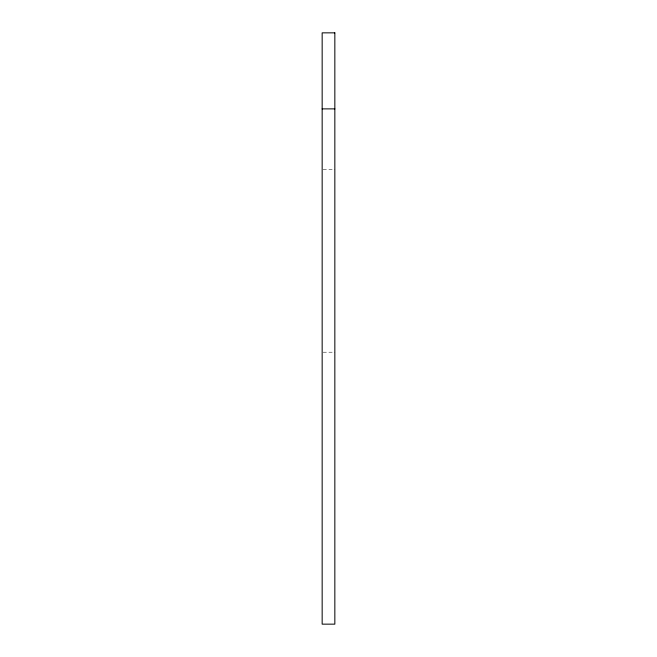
<?xml version="1.0" encoding="UTF-8"?>
<svg xmlns="http://www.w3.org/2000/svg" width="657" height="657" viewBox="0 0 657 657"><rect width="100%" height="100%" fill="white"/><g stroke="black" fill="none" stroke-linecap="round" stroke-linejoin="round"><path stroke-width="0.49" stroke-dasharray="3.29 2.46" d="M323.137 169.711L334.84 169.711M323.137 352.201L334.84 352.201"/><path stroke-width="0.99" d="M322.16 108.881L334.84 108.881M334.84 32.85L322.16 32.85L322.16 624.15L334.84 624.15L334.84 32.85"/></g></svg>
